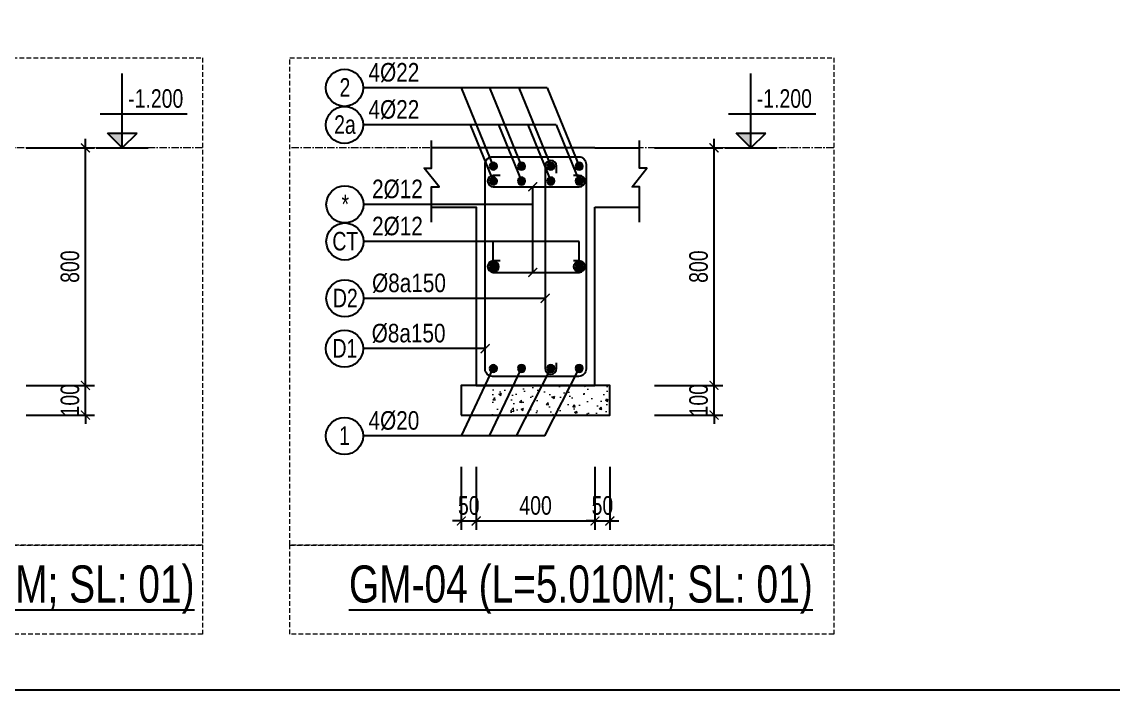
# Model space of a CAD drawing. Extents: x -165145 to 691808, y -202842 to 311040.
# Drawn here: x 302322 to 305996, y 62514 to 64765 of the extents above; entities that cross this region are included whole.
import ezdxf
from ezdxf.enums import TextEntityAlignment as Align

# ---------------------------------------------------------------- set-up
doc = ezdxf.new("R2010")
doc.units = 0
doc.header["$LTSCALE"] = 10
doc.header["$MEASUREMENT"] = 0
doc.linetypes.add('CENTER', pattern=[2, 1.25, -0.25, 0.25, -0.25])
doc.linetypes.add('HIDDEN', pattern=[2.3807, 1.587, -0.7937])
doc.layers.get('0').update_dxf_attribs({"linetype": 'CONTINUOUS'})
doc.layers.get('Defpoints').update_dxf_attribs({"color": 5, "linetype": 'CONTINUOUS'})
for name, color, linetype in [('GE_KC_BORDER', 7, 'CONTINUOUS'), ('GE_KC_CHI', 1, 'CONTINUOUS'), ('GE_KC_SNODE', 6, 'CONTINUOUS'), ('GE_KC_STEEL', 6, 'CONTINUOUS'), ('GE_KC_TEXT_BIG', 4, 'CONTINUOUS'), ('KCS_CHI', 1, 'CONTINUOUS'), ('KCS_HATCH', 201, 'CONTINUOUS')]:
    doc.layers.add(name, color=color, linetype=linetype)
for name, color, linetype, lineweight in [('GE_KC_DIM', 1, 'CONTINUOUS', 20), ('GE_KC_HATCH', 250, 'CONTINUOUS', 20), ('GE_KC_NETKHUAT', 9, 'HIDDEN', 20), ('GE_KC_TEXT', 4, 'CONTINUOUS', 20), ('GE_KC_TRUC', 5, 'CENTER', 20)]:
    doc.layers.add(name, color=color, linetype=linetype, lineweight=lineweight)
doc.styles.add('GE_KC-Arial', font='arial.ttf', dxfattribs={"width": 0.75})
doc.styles.add('GE_KC_BIGTEXT', font='arial.ttf', dxfattribs={"width": 0.75})
doc.styles.add('GE_KC_TEXT', font='arial.ttf', dxfattribs={"width": 0.8})
doc.dimstyles.new('GE_KC_DIM25', dxfattribs={"dimscale": 25, "dimtxt": 2.5, "dimasz": 1.2, "dimexe": 1.2, "dimexo": 0, "dimgap": 0.8, "dimtad": 1, "dimdec": 0, "dimzin": 1, "dimdsep": 46, "dimtxsty": 'GE_KC-Arial', "dimblk": 'ARCHTICK', "dimcen": 1.2, "dimdle": 1.2, "dimclrd": 1, "dimclre": 1, "dimclrt": 4, "dimadec": 0, "dimazin": 0, "dimtfac": 1, "dimtdec": 0, "dimtix": 1, "dimtmove": 2, "dimatfit": 3, "dimfxl": 0.15, "dimtvp": 0.833333, "dimtolj": 1, "dimtzin": 0, "dimarcsym": 0})
doc.dimstyles.new('GE_KC_DIM30', dxfattribs={"dimscale": 30, "dimtxt": 2, "dimasz": 1.2, "dimexe": 1.2, "dimexo": 0, "dimgap": 0.8, "dimtad": 1, "dimdec": 0, "dimzin": 1, "dimdsep": 46, "dimtxsty": 'GE_KC-Arial', "dimblk": 'ARCHTICK', "dimcen": 1.2, "dimdle": 1.2, "dimclrd": 1, "dimclre": 1, "dimclrt": 4, "dimadec": 0, "dimazin": 0, "dimtfac": 1, "dimtdec": 0, "dimtix": 1, "dimtmove": 2, "dimatfit": 3, "dimfxl": 0.15, "dimtvp": 0.833333, "dimtolj": 1, "dimtzin": 0, "dimarcsym": 0})

# ---------------------------------------------------------------- blocks, each defined once
blk = doc.blocks.new('_ArchTick')
at = {"color": 0, "linetype": 'ByBlock', "const_width": 0.15}
blk.add_lwpolyline([(-0.5, -0.5), (0.5, 0.5)], dxfattribs=at)
blk = doc.blocks.new('*D1803')
at = {"layer": 'Defpoints', "color": 0, "transparency": 16777216}
for p in [(302336.3, 63540.9), (302536.3, 63540.9), (302336.3, 63440.9)]:
    blk.add_point(p, dxfattribs=at)
at = {"layer": 'GE_KC_DIM', "color": 1, "lineweight": -2, "transparency": 16777216}
for p, q in [((302536.3, 63540.9), (302536.3, 63570.9)), ((302336.3, 63540.9), (302566.3, 63540.9)), ((302536.3, 63440.9), (302536.3, 63540.9)), ((302336.3, 63440.9), (302566.3, 63440.9)), ((302536.3, 63440.9), (302536.3, 63410.9))]:
    blk.add_line(p, q, dxfattribs=at)
at = {"layer": 'GE_KC_DIM', "color": 1, "lineweight": -2, "transparency": 16777216, "xscale": 30, "yscale": 30, "zscale": 30}
for p, rotation in [((302536.3, 63540.9), 270), ((302536.3, 63440.9), 90)]:
    blk.add_blockref('_ArchTick', p, dxfattribs=dict(at, rotation=rotation))
at = {"layer": 'GE_KC_DIM', "color": 4, "transparency": 16777216, "insert": (302484.4, 63490.9), "char_height": 62.5, "attachment_point": 5, "rotation": 90, "style": 'GE_KC-Arial'}
blk.add_mtext('\\A1;100', dxfattribs=at)
blk = doc.blocks.new('*D1804')
at = {"layer": 'Defpoints', "color": 0, "transparency": 16777216}
for p in [(302336.3, 64340.9), (302536.3, 64340.9), (302336.3, 63540.9)]:
    blk.add_point(p, dxfattribs=at)
at = {"layer": 'GE_KC_DIM', "color": 1, "lineweight": -2, "transparency": 16777216}
for p, q in [((302536.3, 63510.9), (302536.3, 64370.9)), ((302336.3, 64340.9), (302566.3, 64340.9)), ((302336.3, 63540.9), (302566.3, 63540.9))]:
    blk.add_line(p, q, dxfattribs=at)
at = {"layer": 'GE_KC_DIM', "color": 1, "lineweight": -2, "transparency": 16777216, "xscale": 30, "yscale": 30, "zscale": 30}
for p, rotation in [((302536.3, 64340.9), 90), ((302536.3, 63540.9), 270)]:
    blk.add_blockref('_ArchTick', p, dxfattribs=dict(at, rotation=rotation))
at = {"layer": 'GE_KC_DIM', "color": 4, "transparency": 16777216, "insert": (302484.4, 63940.9), "char_height": 62.5, "attachment_point": 5, "rotation": 90, "style": 'GE_KC-Arial'}
blk.add_mtext('\\A1;800', dxfattribs=at)
blk = doc.blocks.new('COS_CD')
at = {"layer": 'KCS_HATCH'}
blk.add_hatch(color=256, dxfattribs=at).paths.add_polyline_path([(37.5, 50), (87.5, 0), (87.5, 50)])
at = {"layer": 'KCS_CHI'}
for p, q in [((37.5, 50), (137.5, 50)), ((87.5, 0), (37.5, 50)), ((87.5, 0), (87.5, 50)), ((87.5, 0), (137.5, 50)), ((0, 0), (175, 0))]:
    blk.add_line(p, q, dxfattribs=at)
blk = doc.blocks.new('*D1807')
at = {"layer": 'Defpoints', "color": 0, "transparency": 16777216}
for p in [(303851.8, 63267), (304251.8, 63267), (304251.8, 63084.2)]:
    blk.add_point(p, dxfattribs=at)
at = {"layer": 'GE_KC_DIM', "color": 1, "lineweight": -2, "transparency": 16777216}
for p, q in [((303851.8, 63267), (303851.8, 63054.2)), ((304251.8, 63267), (304251.8, 63054.2)), ((303821.8, 63084.2), (304281.8, 63084.2))]:
    blk.add_line(p, q, dxfattribs=at)
at = {"layer": 'GE_KC_DIM', "color": 1, "lineweight": -2, "transparency": 16777216, "xscale": 30, "yscale": 30, "zscale": 30, "rotation": 180}
blk.add_blockref('_ArchTick', (303851.8, 63084.2), dxfattribs=at)
at = {"layer": 'GE_KC_DIM', "color": 1, "lineweight": -2, "transparency": 16777216, "xscale": 30, "yscale": 30, "zscale": 30}
blk.add_blockref('_ArchTick', (304251.8, 63084.2), dxfattribs=at)
at = {"layer": 'GE_KC_DIM', "color": 4, "transparency": 16777216, "insert": (304051.8, 63136.1), "char_height": 62.5, "attachment_point": 5, "style": 'GE_KC-Arial'}
blk.add_mtext('\\A1;400', dxfattribs=at)
blk = doc.blocks.new('*D1808')
at = {"layer": 'Defpoints', "color": 0, "transparency": 16777216}
for p in [(304452.5, 63540.9), (304652.5, 63540.9), (304452.5, 63440.9)]:
    blk.add_point(p, dxfattribs=at)
at = {"layer": 'GE_KC_DIM', "color": 1, "lineweight": -2, "transparency": 16777216}
for p, q in [((304652.5, 63540.9), (304652.5, 63570.9)), ((304452.5, 63540.9), (304682.5, 63540.9)), ((304652.5, 63440.9), (304652.5, 63540.9)), ((304452.5, 63440.9), (304682.5, 63440.9)), ((304652.5, 63440.9), (304652.5, 63410.9))]:
    blk.add_line(p, q, dxfattribs=at)
at = {"layer": 'GE_KC_DIM', "color": 1, "lineweight": -2, "transparency": 16777216, "xscale": 30, "yscale": 30, "zscale": 30}
for p, rotation in [((304652.5, 63540.9), 270), ((304652.5, 63440.9), 90)]:
    blk.add_blockref('_ArchTick', p, dxfattribs=dict(at, rotation=rotation))
at = {"layer": 'GE_KC_DIM', "color": 4, "transparency": 16777216, "insert": (304600.6, 63490.9), "char_height": 62.5, "attachment_point": 5, "rotation": 90, "style": 'GE_KC-Arial'}
blk.add_mtext('\\A1;100', dxfattribs=at)
blk = doc.blocks.new('*D1809')
at = {"layer": 'Defpoints', "color": 0, "transparency": 16777216}
for p in [(304452.5, 64340.9), (304652.5, 64340.9), (304452.5, 63540.9)]:
    blk.add_point(p, dxfattribs=at)
at = {"layer": 'GE_KC_DIM', "color": 1, "lineweight": -2, "transparency": 16777216}
for p, q in [((304652.5, 63510.9), (304652.5, 64370.9)), ((304452.5, 64340.9), (304682.5, 64340.9)), ((304452.5, 63540.9), (304682.5, 63540.9))]:
    blk.add_line(p, q, dxfattribs=at)
at = {"layer": 'GE_KC_DIM', "color": 1, "lineweight": -2, "transparency": 16777216, "xscale": 30, "yscale": 30, "zscale": 30}
for p, rotation in [((304652.5, 64340.9), 90), ((304652.5, 63540.9), 270)]:
    blk.add_blockref('_ArchTick', p, dxfattribs=dict(at, rotation=rotation))
at = {"layer": 'GE_KC_DIM', "color": 4, "transparency": 16777216, "insert": (304600.6, 63940.9), "char_height": 62.5, "attachment_point": 5, "rotation": 90, "style": 'GE_KC-Arial'}
blk.add_mtext('\\A1;800', dxfattribs=at)
blk = doc.blocks.new('GE_KC_SNODE_ L1')
at = {"layer": 'GE_KC_SNODE'}
blk.add_hatch(color=0, dxfattribs=at).paths.add_polyline_path([(12.5, 0, 1), (-12.5, 0, 1)])
at = {"layer": 'GE_KC_SNODE', "color": 0}
blk.add_circle((0, 0), 12.5, dxfattribs=at)
blk = doc.blocks.new('*D1810')
at = {"layer": 'Defpoints', "color": 0, "transparency": 16777216}
for p in [(304251.8, 63267), (304301.8, 63267), (304301.8, 63084.2)]:
    blk.add_point(p, dxfattribs=at)
at = {"layer": 'GE_KC_DIM', "color": 1, "lineweight": -2, "transparency": 16777216}
for p, q in [((304251.8, 63267), (304251.8, 63054.2)), ((304301.8, 63267), (304301.8, 63054.2)), ((304251.8, 63084.2), (304221.8, 63084.2)), ((304251.8, 63084.2), (304301.8, 63084.2)), ((304301.8, 63084.2), (304331.8, 63084.2))]:
    blk.add_line(p, q, dxfattribs=at)
at = {"layer": 'GE_KC_DIM', "color": 1, "lineweight": -2, "transparency": 16777216, "xscale": 30, "yscale": 30, "zscale": 30}
blk.add_blockref('_ArchTick', (304251.8, 63084.2), dxfattribs=at)
at = {"layer": 'GE_KC_DIM', "color": 1, "lineweight": -2, "transparency": 16777216, "xscale": 30, "yscale": 30, "zscale": 30, "rotation": 180}
blk.add_blockref('_ArchTick', (304301.8, 63084.2), dxfattribs=at)
at = {"layer": 'GE_KC_DIM', "color": 4, "transparency": 16777216, "insert": (304276.8, 63136.1), "char_height": 62.5, "attachment_point": 5, "style": 'GE_KC-Arial'}
blk.add_mtext('\\A1;50', dxfattribs=at)
blk = doc.blocks.new('*D1811')
at = {"layer": 'Defpoints', "color": 0, "transparency": 16777216}
for p in [(303801.8, 63267), (303851.8, 63267), (303851.8, 63084.2)]:
    blk.add_point(p, dxfattribs=at)
at = {"layer": 'GE_KC_DIM', "color": 1, "lineweight": -2, "transparency": 16777216}
for p, q in [((303801.8, 63267), (303801.8, 63054.2)), ((303851.8, 63267), (303851.8, 63054.2)), ((303801.8, 63084.2), (303771.8, 63084.2)), ((303801.8, 63084.2), (303851.8, 63084.2)), ((303851.8, 63084.2), (303881.8, 63084.2))]:
    blk.add_line(p, q, dxfattribs=at)
at = {"layer": 'GE_KC_DIM', "color": 1, "lineweight": -2, "transparency": 16777216, "xscale": 30, "yscale": 30, "zscale": 30}
blk.add_blockref('_ArchTick', (303801.8, 63084.2), dxfattribs=at)
at = {"layer": 'GE_KC_DIM', "color": 1, "lineweight": -2, "transparency": 16777216, "xscale": 30, "yscale": 30, "zscale": 30, "rotation": 180}
blk.add_blockref('_ArchTick', (303851.8, 63084.2), dxfattribs=at)
at = {"layer": 'GE_KC_DIM', "color": 4, "transparency": 16777216, "insert": (303826.8, 63136.1), "char_height": 62.5, "attachment_point": 5, "style": 'GE_KC-Arial'}
blk.add_mtext('\\A1;50', dxfattribs=at)

msp = doc.modelspace()

# ---------------------------------------------------------------- hatches: boundary and pattern name
at = {"layer": 'GE_KC_HATCH'}
h = msp.add_hatch(dxfattribs=at)
h.set_pattern_fill('AR-CONC', color=256, scale=12.5)
h.set_pattern_definition([(50, (303951.78, 64690.89), (89.6575, -7.844), [9.375, -103.125]), (355, (303951.78, 64690.89), (-17.344, 94.024), [7.5, -82.5]), (100.4514, (303959.254, 64690.23), (72.3136, 86.18), [7.9675, -87.643]), (46.184, (303951.78, 64715.89), (133.405, -20.69), [14.062, -154.687]), (96.636, (303962.9, 64714.16), (116.833, 121.765), [11.951, -131.464]), (351.184, (303951.78, 64715.89), (116.833, 121.765), [11.25, -123.75]), (21, (303964.28, 64709.64), (74.6134, -50.3274), [9.375, -103.125]), (326, (303964.28, 64709.64), (30.4144, 90.644), [7.5, -82.5]), (71.4514, (303970.5, 64705.44), (105.028, 40.3164), [7.9675, -87.643]), (37.5, (303951.783, 64690.887), (1.52, 41.6117), [0, -81.5, 0, -83.75, 0, -82.8125]), (7.5, (303951.783, 64690.887), (32.8837, 49.3015), [0, -47.75, 0, -79.625, 0, -31.5625]), (327.5, (303923.908, 64690.887), (66.7278, -2.8194), [0, -31.25, 0, -97.5, 0, -129.375]), (317.5, (303911.41, 64690.89), (72.8983, 12.513), [0, -40.625, 0, -64.75, 0, -91.875])])
h.paths.add_polyline_path([(304301.78294, 63440.88715), (304301.78294, 63540.88715), (303901.78294, 63540.88715), (303901.78294, 63440.88715)])

# ---------------------------------------------------------------- linework, layer by layer
at = {"layer": 'Defpoints'}
msp.add_lwpolyline([(298342.12104, 68971.82784), (306104.62104, 68971.82784), (306104.62104, 62514.32784), (298342.12104, 62514.32784)], close=True, dxfattribs=at)
at = {"layer": 'GE_KC_BORDER'}
for p, q in [((303851.78294, 64340.88715), (303701.78294, 64340.88715)), ((304251.78294, 64340.88715), (304401.78294, 64340.88715)), ((304251.78294, 64140.88715), (304401.78294, 64140.88715))]:
    msp.add_line(p, q, dxfattribs=at)
at = {"layer": 'GE_KC_BORDER', "color": 1}
for points in [[(303701.78294, 64090.88715), (303701.78294, 64209.63715), (303726.78294, 64209.63715), (303676.78294, 64272.13715), (303701.78294, 64272.13715), (303701.78294, 64365.88715)], [(304401.78294, 64090.88715), (304401.78294, 64209.63715), (304376.78294, 64209.63715), (304426.78294, 64272.13715), (304401.78294, 64272.13715), (304401.78294, 64365.88715)]]:
    msp.add_lwpolyline(points, dxfattribs=at)
at = {"layer": 'GE_KC_BORDER'}
for points in [[(304251.78294, 64340.88715), (304251.78294, 64340.88715), (303851.78294, 64340.88715)], [(303701.78294, 64140.88715), (303851.78294, 64140.88715), (303851.78294, 63540.88715), (304251.78294, 63540.88715), (304251.78294, 64140.88715)]]:
    msp.add_lwpolyline(points, dxfattribs=at)
msp.add_lwpolyline([(303801.78294, 63440.88715), (304301.78294, 63440.88715), (304301.78294, 63540.88715), (303801.78294, 63540.88715)], close=True, dxfattribs=at)
at = {"layer": 'GE_KC_CHI'}
for p, q in [((302660.37357, 64340.88715), (302660.37357, 64590.88715)), ((304776.61288, 64340.88715), (304776.61288, 64590.88715)), ((302585.37357, 64455.88715), (302879.32753, 64455.88715)), ((304701.61288, 64455.88715), (304995.56684, 64455.88715)), ((303881.78294, 63664.64091), (303470.93329, 63664.64091))]:
    msp.add_line(p, q, dxfattribs=at)
at = {"layer": 'GE_KC_CHI', "linetype": 'Continuous'}
for p, q in [((304090.23515, 64543.17538), (303470.93329, 64543.17538)), ((303801.39141, 64543.17538), (303909.47809, 64278.99432)), ((303896.39141, 64543.17538), (304004.47809, 64278.99432)), ((303995.23515, 64543.17538), (304103.32184, 64278.99432)), ((304090.23515, 64543.17538), (304198.32184, 64278.99432)), ((304120.92055, 64418.17538), (303470.93329, 64418.17538)), ((303832.07681, 64418.17538), (303909.47809, 64228.99432)), ((303927.07681, 64418.17538), (304004.47809, 64228.99432)), ((304025.92055, 64418.17538), (304103.32184, 64228.99432)), ((304120.92055, 64418.17538), (304198.32184, 64228.99432)), ((304042.19982, 63921.60406), (304042.19982, 64209.71124)), ((304042.19982, 64150.36619), (303472.89234, 64150.36619)), ((303801.99177, 63370.60446), (303909.47809, 63597.98854)), ((303896.99177, 63370.60446), (304004.47809, 63597.98854)), ((303988.04338, 63370.60446), (304103.32184, 63597.98854)), ((304083.04338, 63370.60446), (304198.32184, 63597.98854)), ((304083.04338, 63370.60446), (303470.93329, 63370.60446))]:
    msp.add_line(p, q, dxfattribs=at)
for centre in [(303408.43329, 64543.17538), (303408.43329, 64418.17538), (303409.69506, 64150.36619), (303409.69506, 64025.36619), (303409.69506, 63833.84914), (303408.43329, 63664.64091), (303408.43329, 63370.60446)]:
    msp.add_circle(centre, 62.5, dxfattribs=at)
at = {"layer": 'GE_KC_NETKHUAT'}
for points in [[(301099.7321, 64643.87925), (302930.61361, 64643.87925), (302930.61361, 63003.18035), (301099.7321, 63003.18035)], [(303224.40259, 64643.87925), (305055.2841, 64643.87925), (305055.2841, 63003.18035), (303224.40259, 63003.18035)], [(301099.7321, 63003.18035), (302930.61361, 63003.18035), (302930.61361, 62703.18035), (301099.7321, 62703.18035)], [(303224.40259, 63003.18035), (305055.2841, 63003.18035), (305055.2841, 62703.18035), (303224.40259, 62703.18035)]]:
    msp.add_lwpolyline(points, close=True, dxfattribs=at)
at = {"layer": 'GE_KC_STEEL'}
msp.add_lwpolyline([(304221.78294, 63595.88715, -0.4142135624), (304196.78294, 63570.88715), (303906.78294, 63570.88715, -0.4142135624), (303881.78294, 63595.88715), (303881.78294, 64285.88715, -0.4142135624), (303906.78294, 64310.88715), (304196.78294, 64310.88715, -0.4142135624), (304221.78294, 64285.88715)], format="xyb", close=True, dxfattribs=at)
for points in [[(304122.60493, 64255.86304), (304122.60493, 64278.99432, 1), (304084.03875, 64278.99432), (304084.03875, 63597.98854, 1), (304122.60493, 63597.98854), (304122.60493, 63616.39734)], [(303932.60937, 64248.27741), (303909.47809, 64248.27741, 1), (303909.47809, 64209.71124), (304198.32184, 64209.71124, 1), (304198.32184, 64248.27741), (304179.91303, 64248.27741)], [(303932.60937, 63960.17024), (303909.47809, 63960.17024, 1), (303909.47809, 63921.60406), (304198.32184, 63921.60406, 1), (304198.32184, 63960.17024), (304179.91303, 63960.17024)]]:
    msp.add_lwpolyline(points, format="xyb", dxfattribs=at)
at = {"layer": 'GE_KC_TRUC', "ltscale": 2}
for p, q in [((302930.61361, 64340.88715), (301099.7321, 64340.88715)), ((305055.2841, 64340.88715), (303224.40259, 64340.88715))]:
    msp.add_line(p, q, dxfattribs=at)

# ---------------------------------------------------------------- block references
at = {"layer": 'GE_KC_CHI'}
for p in [(302572.87357, 64340.88715), (304689.11288, 64340.88715)]:
    msp.add_blockref('COS_CD', p, dxfattribs=at)
at = {"layer": 'GE_KC_DIM', "color": 1, "xscale": 30, "yscale": 30, "zscale": 30, "rotation": 180}
for p in [(304042.19982, 64209.71124), (304042.19982, 63921.60406), (303881.78294, 63664.64091)]:
    msp.add_blockref('_ArchTick', p, dxfattribs=at)
at = {"layer": 'GE_KC_SNODE', "xscale": -1}
for p in [(303909.47809, 64278.99432), (304004.47809, 64278.99432), (304103.32184, 64278.99432), (304198.32184, 64278.99432), (303909.47809, 64228.99432), (304004.47809, 64228.99432), (304103.32184, 64228.99432), (304198.32184, 64228.99432), (303909.47809, 63940.88715), (304198.32184, 63940.88715), (303909.47809, 63597.98854), (304004.47809, 63597.98854), (304103.32184, 63597.98854), (304198.32184, 63597.98854)]:
    msp.add_blockref('GE_KC_SNODE_ L1', p, dxfattribs=at)

# ---------------------------------------------------------------- texts
at = {"layer": 'GE_KC_TEXT', "style": 'GE_KC_TEXT', "width": 0.8}
for s, p in [('4%%C22', (303660.27894, 64564.21304)), ('4%%C22', (303660.27894, 64439.21304)), ('4%%C20', (303660.27894, 63391.64212))]:
    msp.add_text(s, height=62.5, dxfattribs=at).set_placement(p, align=Align.RIGHT)
at = {"layer": 'GE_KC_TEXT', "color": 4, "style": 'GE_KC_TEXT', "width": 0.75}
for s, p in [('2', (303409.9515, 64513.10676)), ('2a', (303409.9515, 64388.10676)), ('*', (303411.21328, 64120.29757)), ('CT', (303411.21328, 63995.29757)), ('D2', (303411.21328, 63803.78052)), ('D1', (303409.9515, 63634.5723)), ('1', (303408.44986, 63340.53584))]:
    msp.add_text(s, height=62.5, dxfattribs=at).set_placement(p, align=Align.CENTER)
at = {"layer": 'GE_KC_TEXT', "style": 'GE_KC_TEXT'}
for s, width, p in [('-1.200', 0.75, (302680.18128, 64475.88715)), ('-1.200', 0.75, (304796.42059, 64475.88715)), ('2%%C12', 0.8, (303501.34716, 64171.40385)), ('2%%C12', 0.8, (303501.34716, 64046.40385)), ('%%C8a150', 0.8, (303501.34716, 63854.8868)), ('%%C8a150', 0.8, (303500.08539, 63685.67857))]:
    msp.add_text(s, height=62.5, dxfattribs=dict(at, width=width)).set_placement(p)
at = {"layer": 'GE_KC_TEXT_BIG', "style": 'GE_KC_BIGTEXT', "width": 0.75}
for s, p in [('%%UGM-03A (L=7.000M; SL: 01)', (302079.43912, 62809.43925)), ('%%UGM-04 (L=5.010M; SL: 01)', (304204.10961, 62809.43925))]:
    msp.add_text(s, height=125, dxfattribs=at).set_placement(p, align=Align.CENTER)

# ---------------------------------------------------------------- dimensions: what is measured, and where the dimension line sits
at = {"layer": 'GE_KC_DIM'}
for base, p1, p2, picture, middle in [((302536.29161, 64340.88715), (302336.29161, 63540.88715), (302336.29161, 64340.88715), '*D1804', (302484.3808, 63940.88715)), ((304652.53092, 64340.88715), (304452.53092, 63540.88715), (304452.53092, 64340.88715), '*D1809', (304600.62011, 63940.88715)), ((302536.29161, 63540.88715), (302336.29161, 63440.88715), (302336.29161, 63540.88715), '*D1803', (302484.3808, 63490.88715)), ((304652.53092, 63540.88715), (304452.53092, 63440.88715), (304452.53092, 63540.88715), '*D1808', (304600.62011, 63490.88715))]:
    dim = msp.add_linear_dim(base=base, p1=p1, p2=p2, angle=90, dimstyle='GE_KC_DIM25', dxfattribs=at)
    dim.commit()
    dim.dimension.update_dxf_attribs({"geometry": picture, "text_midpoint": middle})
for base, p1, p2, picture, middle in [((303851.78294, 63084.1824), (303801.78294, 63266.96333), (303851.78294, 63266.96333), '*D1811', (303826.78294, 63136.09321)), ((304251.78294, 63084.1824), (303851.78294, 63266.96333), (304251.78294, 63266.96333), '*D1807', (304051.78294, 63136.09321)), ((304301.78294, 63084.1824), (304251.78294, 63266.96333), (304301.78294, 63266.96333), '*D1810', (304276.78294, 63136.09321))]:
    dim = msp.add_linear_dim(base=base, p1=p1, p2=p2, dimstyle='GE_KC_DIM25', dxfattribs=at)
    dim.commit()
    dim.dimension.update_dxf_attribs({"geometry": picture, "text_midpoint": middle})

# ---------------------------------------------------------------- leaders
at = {"layer": 'GE_KC_CHI', "linetype": 'Continuous'}
msp.add_leader([(304084.03875, 63833.84914), (303816.34591, 63833.84914), (303472.19506, 63833.84914)], dimstyle='GE_KC_DIM25', override={"dimasz": 1.2, "dimgap": 0.8, "dimtad": 0, "dimldrblk": 'ArchTick'}, dxfattribs=at)
at = {"layer": 'GE_KC_TEXT'}
for points in [[(304198.32184, 63940.88715), (304198.32184, 64025.36619), (303472.89234, 64025.36619)], [(303909.47809, 63940.88715), (303909.47809, 64025.36619), (303472.89234, 64025.36619)]]:
    msp.add_leader(points, dimstyle='GE_KC_DIM30', override={"dimgap": 0.8, "dimtad": 0, "dimldrblk": 'Origin'}, dxfattribs=at)

doc.saveas('drawing.dxf')
